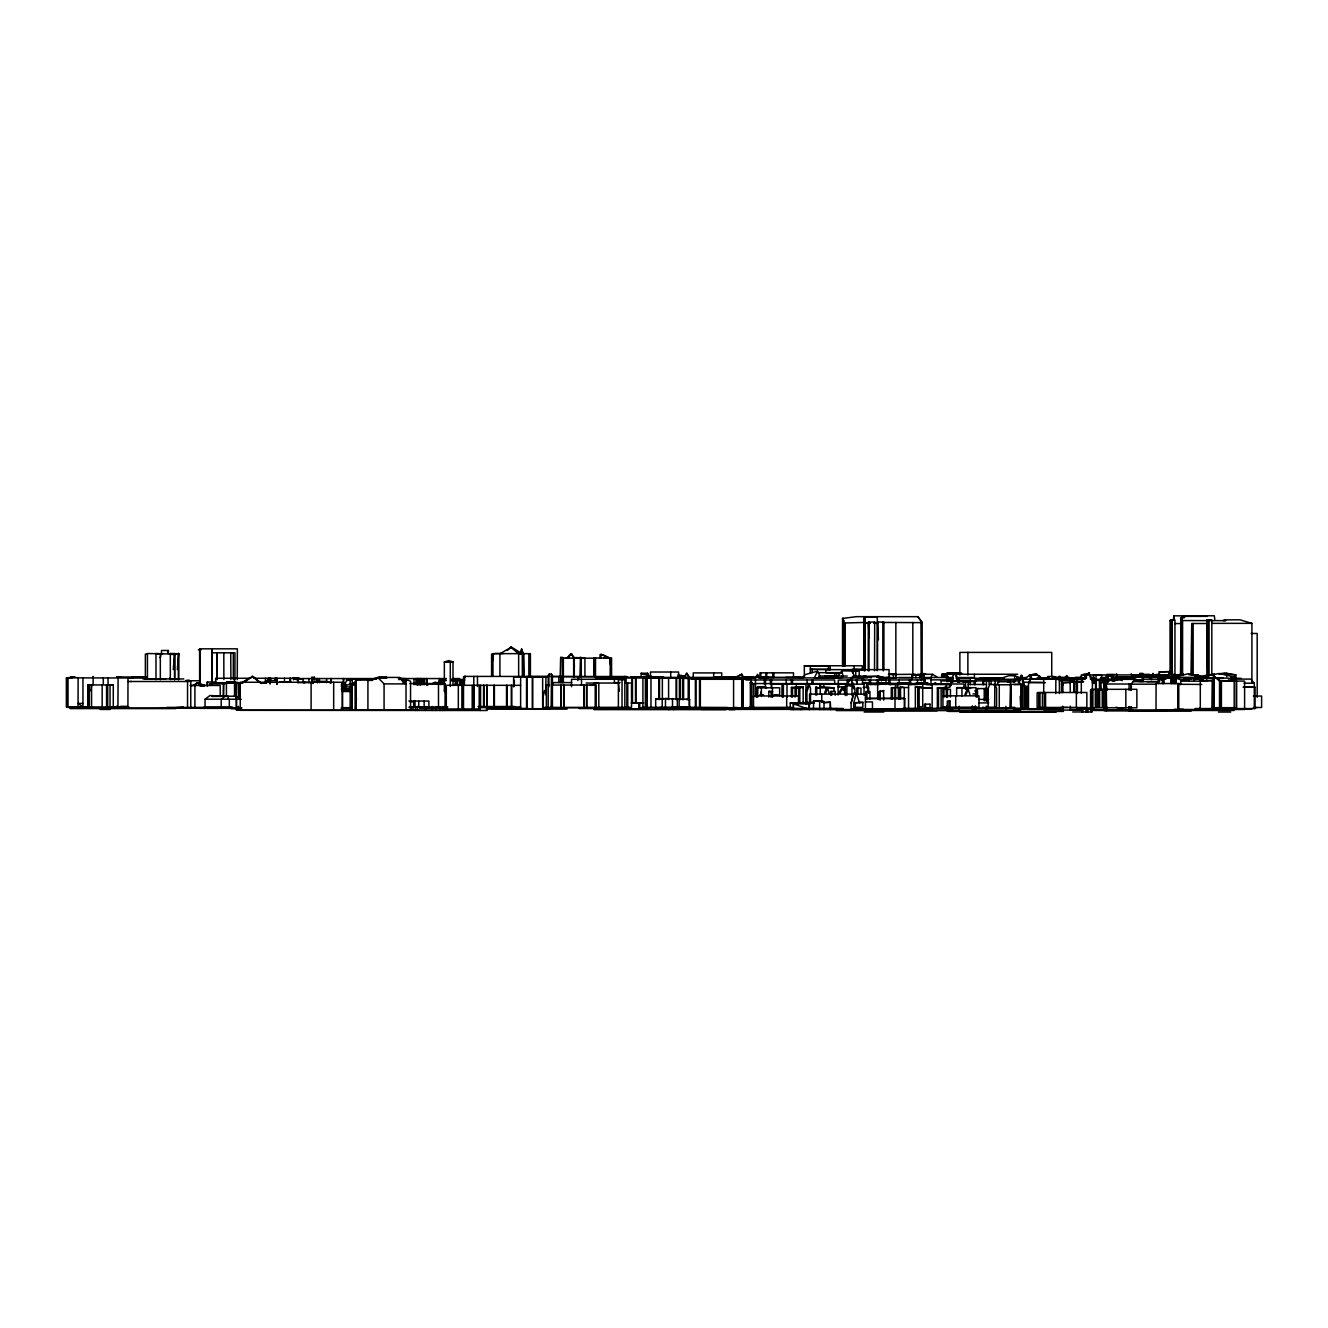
<?xml version="1.0" encoding="UTF-8"?>
<svg xmlns="http://www.w3.org/2000/svg" width="1328" height="1328" viewBox="0 0 1328 1328"><rect width="100%" height="100%" fill="white"/><g stroke="black" fill="none" stroke-linecap="round" stroke-linejoin="round"><path stroke-width="1.5" d="M843.695 666.175L843.695 623.015L864.511 622.434L864.511 670.026L864.511 617.022M1045.9 679.123L1047.925 676.483L1054.2 676.533L1054.2 679.123L1030.146 678.94L1030.146 682.658L1028.503 682.459L1045.402 682.658M147.441 678.807L147.441 653.509L178.699 654.14M1013.513 681.712L1014.609 681.862L998.108 681.712L999.187 681.862L999.187 679.089L1008.583 675.736L1014.625 675.736L1014.609 682.277M877.542 676.367L885.593 678.044M1115.985 707.177L1129.082 710.696L1129.082 706.679M989.675 684.634L988.181 688.286L988.181 707.243L996.581 707.243L996.581 688.286L994.821 684.468L994.639 707.243M610.116 664.066L610.199 658.007L610.199 676.201M874.521 670.74L874.687 621.919L868.329 622.185L869.226 637.739M1045.9 679.372L1046.364 679.372M1106.49 706.679L1106.207 710.696L1106.224 706.579M173.271 669.627L174.516 653.542L170.316 653.525L170.283 654.422L174.499 654.422L174.516 653.542L174.516 679.67M356.435 698.213L355.522 709.965L355.522 684.601L351.737 684.783L351.737 709.965M160.007 657.692C164.838 649.973 146.263 655.75 162.713 653.675M177.321 669.611L178.666 653.509L174.151 654.14M646.653 683.953L647.151 678.11L647.151 707.309L647.068 678.11M82.95 703.425L78.053 703.425L82.95 706.961L82.95 677.894L127.986 677.977L127.92 708.023L241.928 707.907M91.018 691.041L91.566 684.982L91.566 707.193M643.748 702.877L638.834 702.91L638.834 709.052L638.785 702.894M386.166 677.961L386.564 677.064M379.078 677.961L379.493 677.064M93.06 684.219L93.209 676.55M93.06 677.944L93.209 676.583M68.01 706.961L68.027 677.662L82.95 677.927M986.687 700.885L987.351 694.843M127.986 677.977L143.059 678.027M874.521 623.28L874.687 621.919M883.701 623.23L883.253 622.218L883.253 669.163M117.926 677.977L118.109 676.616L117.926 706.977M1173.271 620.259L1173.869 615.843L1214.323 615.777L1214.805 619.313M883.253 622.218L877.559 621.936L878.422 639.747M766.571 687.854L765.393 686.709L757.856 686.709L757.657 697.25M843.695 623.015L844.11 620.724L842.55 618.45L842.5 665.992M856.178 680.069L856.942 683.571L856.942 680.069M1131.506 677.878L1128.783 677.629M1055.66 678.625L1055.959 677.214L1053.154 677.164M78.12 677.911L78.053 706.961M548.198 707.741L548.198 675.537L549.161 674.126L551.469 674.143L551.153 707.741M768.414 677.463L761.791 677.463M454.956 684.584L455.919 680.7L452.516 680.683M520.659 653.99C522.601 641.557 521.838 655.866 518.65 653.492L518.65 676.002M1207.152 616.375L1184.294 616.375L1183.995 617.553L1181.223 617.553L1180.459 675.354M944.158 677.413L945.021 674.109L946.034 677.413L946.034 674.109M851.115 709.534L851.115 703.06L853.738 693.349L856.311 693.349L859.697 703.076M853.672 703.11L856.311 693.349M949.039 673.23L947.412 673.362L953.786 673.445M103.302 677.994L103.318 684.152M943.561 674.143L942.565 677.413L942.565 674.109M851.115 703.06L853.738 693.349M108.049 677.994L108.066 684.169M1200.296 709.501L1200.296 680.849L1214.041 680.849L1212.248 680.268L1212.066 709.501M825.85 692.867L827.593 687.821L826.464 687.821L824.721 692.867M805.814 703.89L805.814 691.772L808.204 684.982L809.316 684.982L806.926 691.772L806.926 703.89M1019.871 680.55L1021.813 675.354L1018.31 682.476M354.626 683.007L355.29 681.314L355.987 683.04L353.862 682.99L351.737 684.783M562.923 676.516L562.873 657.41L560.698 657.41L560.366 676.649M852.012 684.484L852.012 680.467L850.617 680.052L848.542 680.052L848.376 684.484M1152.571 674.475L1153.036 673.379L1153.733 675.57M1212.73 680.467L1212.58 709.501M964.892 694.561L967.116 689.464L968.245 689.464L969.888 694.561M966.004 694.561L968.245 689.464M266.347 682.609L261.035 682.907L265.368 683.256L268.538 678.093L269.916 683.173L269.086 678.259M268.538 678.093L266.181 683.273L262.927 682.642M880.481 684.285L866.62 683.92L866.62 687.738M1112.25 680.982L1112.897 679.587L1113.545 680.982L1113.545 677.114L1202.902 677.346M814.313 678.027L817.533 671.155L819.957 676.118M853.207 673.479L851.995 671.005L841.869 670.889L837.055 677.114M930.895 677.562L932.522 674.309L936.987 676.931L935.526 676.931M437.775 683.372L439.9 679.172L445.66 679.172M313.142 679.687L314.371 677.247L311.599 677.247M1213.111 680.467L1212.912 709.501M952.624 682.476L952.624 676.583L954.799 672.831L955.878 672.831L958.052 682.111M950.4 681.579L952.359 678.193M842.317 687.29L838.649 693.266L839.744 693.266L843.429 687.29L842.317 687.29L843.429 690.411M850.401 685.729L853.107 683.256L854.917 688.817L854.917 694.793M852.078 684.883L853.107 683.256M755.582 677.413L757.624 674.325L759.433 677.994M1040.272 679.471L1041.268 678.077L1045.319 678.425M1131.323 690.195L1131.323 684.036L1134.643 679.338L1143.059 681.48L1143.059 679.189L1165.934 679.156M683.356 678.309L686.925 673.329L689.597 677.529M682.725 678.558L686.925 673.329M1129.049 690.228L1129.082 684.036L1131.323 684.036M580.104 676.633L580.602 657.509L573.663 658.19L574.426 666.39M802.461 678.027L805.2 674.591L817.533 671.155M849.19 680.882L852.476 676.882L860.378 676.882L865.209 680.766M1081.307 693.382L1081.307 681.231L1088.744 672.715L1093.21 681.945L1093.21 678.674M1081.307 681.231L1089.558 672.715M1113.03 680.567L1117.761 679.919L1109.478 680.301L1106.224 684.003L1106.34 690.195M399.014 679.77L400.226 678.392L402.782 679.836L402.782 681.314M1168.756 678.226L1169.636 677.247L1176.16 678.957L1176.16 683.538M1064.06 678.342L1067.015 675.769L1064.392 678.575M566.824 658.14L571.123 653.658L574.493 657.974M567.521 657.974L571.654 653.658M194.12 685.68L196.959 682.775L205.242 685.464M195.017 685.464L197.673 682.775M877.277 684.501L878.439 683.339L877.277 682.808L877.277 679.919M897.977 684.501L899.139 683.372L897.977 682.841L909.448 682.858L910.61 683.405L909.448 684.501L909.448 679.919M1129.514 677.712L1135.141 674.856M882.439 691.689L883.651 690.593L883.651 700.138M883.651 690.593L879.003 691.689L879.003 699.723M345.014 688.784L341.23 689.049L349.231 689.149L345.014 689.149M1231.239 678.21L1232.932 676.732L1229.861 678.21M507.362 650.421L511.413 647.085L520.742 652.812M949.786 674.109L950.964 673.18L952.259 674.109M1217.477 678.508L1219.536 680.467L1235.455 681.198L1232.666 678.359L1231.554 679.255L1231.554 676.732M756.412 697.25L756.412 687.854L757.856 686.709M1236.617 681.048L1236.617 707.691L1213.145 707.691L1213.145 681.828L1214.24 680.965M244.817 681.978L249.564 678.259L241.646 683.123L232.948 682.111L242.808 683.04L238.243 682.841L238.642 698.279M1074.95 681.447L1073.788 682.36L1073.788 681.447L1075.813 682.36L1075.813 681.447M785.811 677.413L803.457 677.463M444.349 690.56L444.349 661.925L448.798 660.564L452.997 661.859L452.997 685.563M205.06 708.355L205.06 699.192L209.957 695.54L228.2 696.47L228.2 699.258M818.231 677.761L831.726 677.496M834.1 676.035L827.593 675.852L824.937 677.828L824.887 676.052M877.31 623.712L878.157 623.131L873.641 623.131M951.197 680.882L946.914 681.679L948.092 678.774L953.487 678.774M441.444 683.107L434.804 682.409L432.281 684.053L436.049 683.322L441.029 684.634M642.852 706.861L639.399 709.052L639.399 702.91M1024.585 678.392L1030.379 675.056L1032.022 678.791M1029.383 675.703L1030.379 675.056M499.909 653.774L511.413 647.085M1171.661 679.438L1174.301 677.795L1183.431 677.795L1189.705 679.637M240.966 683.123L252.785 676.284L261.384 683.223M452.151 680.899L455.919 680.7L455.919 684.584M851.779 671.453L859.216 671.121L853.207 670.59M1170.051 620.525L1173.57 620.093L1170.051 620.525L1170.051 673.329M1134.012 675.935L1165.984 675.952L1169.072 676.384L1169.072 678.392M1112.515 677.612L1113.644 677.629M735.164 677.695L741.721 674.259L743.946 678.093M735.247 677.579L741.721 674.259M1062.666 692.486L1062.666 682.708L1071.032 682.36L1071.032 680.484L1072.642 680.052M1071.032 682.36L1062.666 682.708M403.297 681.098L408.078 680.135L410.551 681.297L410.551 709.965L350.16 709.965L350.16 678.691L357.929 679.471M1200.296 680.849L1212.248 680.268M366.428 679.372L375.89 678.923M1078.734 677.911L1083.814 678.143M673.445 709.633L677.147 708.139M372.637 680.085L355.522 680.069L358.51 678.84L360.32 679.604M668.698 709.633L672.383 708.173M876.414 680.285L881.56 678.309L881.56 680.949M348.434 690.842L351.903 690.842M1046.232 678.027L1036.753 678.326L1040.305 678.342L1040.305 676.732L1036.753 674.956A3.337 1.577 4.3 0 1 1034.96 675.155L1029.383 675.205L1030.196 675.006L1030.196 678.542M1007.222 681.712L1008.749 681.712M1042.43 707.376L1042.43 693.116L1043.659 692.685L1045.568 692.685L1045.568 707.376M1196.179 709.501L1199.997 708.156M1042.43 693.116L1045.568 692.685M750.137 682.974L751.897 682.376L751.897 706.944L750.137 706.944M1044.306 679.372L1045.916 678.824M350.957 686.941L341.744 686.891L351.986 683.472M1070.302 692.486L1070.119 681.646L1074.717 681.198M847.164 684.484L847.164 680.467L848.542 680.052M930.181 684.667L935.261 683.107L935.974 684.518M931.393 684.518L935.974 683.107M974.852 681.546L975.682 681.314L969.872 681.231M1096.862 707.309L1096.862 690.062L1099.684 689.68L1095.318 689.365L1095.318 707.309L1098.156 707.309M1139.109 680.368L1143.059 679.189M367.922 709.965L367.922 680.384L377.766 677.429L399.728 677.429L406.019 683.92L384.074 683.887L377.766 677.429M196.395 683.87L191.033 686.178M371.591 679.372L376.173 678.957M1040.305 676.732L1036.969 675.022A3.469 1.278 5.2 0 1 1034.761 675.139L1029.1 675.271L1030.196 675.006M963.995 687.555L970.668 687.688M1219.204 674.392L1224.599 672.898L1235.87 674.923L1235.87 678.874M1065.521 679.023L1059.312 680.683L1071.032 680.484M958.999 681.314L958.052 681.546L976.362 681.43M1162.349 683.538L1162.349 679.023L1169.586 677.313M1173.919 677.761C1190.22 675.188 1155.078 678.21 1158.414 679.986L1158.414 683.538M1167.262 677.546L1183.049 673.678M1173.222 677.413L1188.494 673.678L1201.11 676.566M1188.875 681.148L1188.875 678.326L1190.071 678.027L1196.047 679.471M577.298 658.207L581.282 657.443L581.282 676.649M1032.288 674.491L1035.79 673.645L1037.583 674.84M1188.875 678.326L1195.632 678.027L1202.969 679.787M1081.158 678.757L1084.71 678.01M796.352 688.369L803.158 686.842L803.158 703.525M853.672 709.534L853.672 702.877L859.017 702.396M381.103 677.662L385.601 677.861M380.621 677.961L386.946 677.944M833.337 709.351L837.238 708.521M600.206 658.057C598.297 649.973 607.693 658.124 610.764 658.24M600.206 654.604L601.451 654.472M843.695 618.45L842.5 618.499M967.68 687.688L956.641 687.688L956.641 695.955M677.761 676.4L681.463 675.487L685.663 676.301M800.17 709.534L806.196 708.388M641.158 677.297L641.158 673.246L647.599 673.246L647.599 676.898L651.633 676.151M235.189 682.741L215.634 682.741L209.492 683.837L223.32 683.804L235.189 682.16L226.424 682.111L226.424 696.005M89.076 706.778L66.4 706.961L66.4 677.977L68.126 677.662M66.4 677.977L72.276 677.961M426.753 684.684L434.571 683.322L437.941 684.368M1220.565 673.445L1235.853 674.923M303.398 682.575L305.473 682.393M917.499 683.405L910.61 684.501L910.61 679.919M884.929 683.389L888.747 682.824L889.909 683.356L888.747 684.501L899.139 684.501L899.139 679.919M1149.334 677.994L1155.46 676.35L1135.025 677.114M185.638 680.534L188.941 680.102L190.767 681.496L190.767 708.023M842.55 618.45L856.328 616.673L917.847 616.673L922.163 622.633L922.163 676.317M976.761 696.851L976.761 688.701L978.454 688.502M985.924 700.869L985.924 688.502L984.214 688.717L984.214 700.935M830.315 709.534L830.315 702.23L824.024 702.944M865.524 698.827L903.77 698.279L904.783 698.677L904.783 709.534L790.276 709.534L790.276 702.96L814.247 702.23M147.557 653.924L145.366 654.14L145.366 678.923M931.011 684.335L931.011 678.359L922.844 678.691M199.98 685.879L203.964 685.464M464.734 676.633L465.846 676.516L463.555 676.633L463.555 684.601M880.746 677.944L888.764 677.595L885.494 677.878M1173.703 677.496L1169.287 677.861M596.189 685.215L590.263 685.298L596.189 685.215L596.189 707.741L546.356 707.741L546.356 685.049L549.477 685.049M937.369 708.139L937.369 687.921L941.137 687.705L941.137 708.139M1159.195 675.819L1159.195 671.852L1172.408 671.553L1172.408 675.57M915.855 677.778L915.855 674.973L924.056 674.79L924.056 682.642M915.855 674.973L922.96 674.74M1159.195 671.852L1172.408 671.553M175.196 707.724L183.347 707.094M203.831 685.729L196.959 682.775M1083.432 677.811L1086.52 677.878L1053.087 677.828M1088.678 674.126L1087.151 674.275M1088.495 674.126L1082.818 674.558M962.916 681.928L970.287 681.546M1014.028 684.601L1022.228 684.418L1022.228 708.239L903.073 708.372M1231.737 677.297L1235.438 677.147L1218.805 673.512L1202.222 677.048L1194.652 677.263L1214.29 673.96M401.438 680.534L406.451 680.401L406.119 678.691L398.715 678.243L399.695 678.691M932.688 684.501L925.965 684.451L949.703 684.518L946.25 684.584M444.349 661.925L452.997 661.859L447.071 661.925M813.45 709.534L813.616 700.935L824.024 701.549L824.024 709.534M946.499 673.23L960.825 673.08M694.179 679.023L699.707 678.94M707.26 678.84L689.166 678.874M691.871 679.255L721.403 678.84M975.001 679.272L1038.994 679.255L1037.749 679.156M889.196 674.524L915.473 674.259M1134.643 680.451L1142.943 680.384M604.223 658.024L609.369 657.991M888.432 674.342L895.62 674.292L895.62 678.425M341.113 686.161L345.197 686.144M795.074 697.134L795.074 687.589L791.388 687.472L791.388 697.067M593.732 676.068L593.732 657.792L595.525 658.107L581.581 658.306M145.001 679.006L172.723 678.874M552.398 683.007L553.56 683.007M947.578 673.213L946.997 676.815M535.134 676.981L538.404 676.981M1055.577 677.33L1069.007 677.28M1109.478 680.301L1104.166 679.372L1104.166 689.166M1070.119 681.646L1074.402 681.496L1074.402 692.004M87.781 707.193L87.781 684.933L113.278 684.966L113.278 707.193M1224.233 619.844L1240.02 619.827L1251.906 623.347L1251.906 682.509M146.213 677.297L131.356 677.313L145.964 677.114M176.541 678.907L171.876 678.907M885.975 677.529L895.686 678.044L885.975 677.529L885.975 681.596M1067.629 679.372L1056.175 679.372M1077.058 693.415L1076.377 681.397L1083.665 681.762L1076.377 681.447L1076.361 707.475M1146.927 681.646L1158.863 681.629M113.278 684.966L106.589 684.982L106.589 707.193M88.926 684.982L92.678 684.982M200.345 685.696L204.462 685.68L198.486 683.87M833.967 691.755L833.967 687.871L819.774 687.887L819.758 684.053L817.367 683.82L820.804 684.202M342.558 691.506L350.808 691.506M904.783 698.677L865.424 698.03M1181.82 675.354L1181.82 617.537L1184.593 617.537L1184.294 616.375M1206.953 675.869L1206.953 619.91L1207.7 675.869M1209.725 620.425L1206.953 619.91M1222.789 620.525L1225.727 620.624L1182.584 620.558L1181.82 617.537M882.008 622.434L922.163 622.633M869.973 623.131L864.478 623.131L869.973 623.38M1211.783 623.347L1251.906 623.347M1174.948 623.562L1180.974 623.562M1207.401 623.513L1192.328 623.513L1192.328 674.823M1251.125 633.473L1257.184 633.473L1257.184 697.266M198.337 649.807L201.109 649.807M212.231 652.812L234.94 652.812L234.94 679.554M495.012 653.525L503.312 653.525M524.045 675.935L523.531 653.459L522.269 653.459L522.369 675.836M522.302 653.658L530.403 653.658L530.403 675.935M493.95 654.09L491.592 654.09L491.592 676.184M519.945 653.94L523.68 653.94L522.817 653.642M599.459 658.057L600.92 657.31M569.081 657.526L565.529 658.157M584.918 658.306L575.738 657.559L576.717 657.974M562.026 657.974L579.921 658.306M595.01 658.057L611.577 658.007L611.577 676.201M804.336 675.637L804.336 665.726L828.406 666.075L828.406 669.262L830.216 669.644L830.216 665.959M804.336 665.726L828.406 666.075M812.122 669.445L830.216 669.461L810.329 669.262L812.122 669.445L812.122 672.665M817.998 672.665L841.753 672.665M949.553 673.23L961.771 673.23M1139.64 673.396L1142.91 673.396M921.748 673.578L925.599 673.744M889.561 674.01L895.62 674.292M917.299 674.309L932.522 674.309M953.487 674.242L941.635 674.109L941.635 677.33M955.264 674.242L1017.696 674.242M1083.764 674.358L1088.545 674.358M1106.871 674.425L1114.507 674.425M1142.528 674.342L1149.5 674.342M1156.489 674.408L1160.074 674.408M1171.811 674.342L1178.484 674.84M1134.477 674.757L1183.115 674.757M1188.875 674.757L1198.52 674.757M911.904 674.906L918.229 675.205L911.904 674.906L911.904 678.824M1160.539 674.939L1081.258 674.939L1081.158 679.255M1171.96 674.939L1178.534 674.939M647.599 676.898L648.562 675.437L642.105 674.159M1093.542 678.674L1093.542 675.072L1101.609 675.338L1101.609 678.674L1104.381 678.674M1213.427 707.691L1213.427 675.686L1220.349 681.015L1220.349 707.691L1220.1 699.491M830.249 676.052L818.778 676.052L818.778 677.761M847.231 676.035L831.726 676.035L831.726 677.828L841.72 677.745L841.72 676.035M866.155 676.118L852.974 676.118L852.974 677.745M464.402 684.534L464.402 676.4L547.817 676.467M550.871 676.467L626.052 676.516M879.202 676.367L863.499 676.583L879.202 676.367L887.32 678.01M1059.08 676.317L1060.109 676.317M525.871 676.566L548.945 676.566M551.186 676.566L594.579 676.815M627.746 676.782L624.21 676.516M800.103 676.799L795.372 677.38M942.199 676.815L948.059 676.815M1126.476 676.815L1120.334 677.114M74.434 677.064L70.035 677.313L75.895 677.313M116.748 676.965L146.13 676.998M630.717 676.832L663.502 676.915M714.281 676.848L738.252 676.848M742.203 676.848L753.009 676.848M1115.653 677.081L1129.896 677.081M1164.789 677.031L1142.395 677.097L1142.395 681.098M1174.931 677.446L1168.972 676.699L1174.931 677.164M116.648 677.114L120.798 677.114M379.161 677.147L386.249 677.147M719.627 677.297L738.235 677.297M742.252 677.297L804.834 677.297M1075.514 677.297L1082.104 677.297M1090.52 677.496L1094.355 677.496M624.26 677.396L746.253 677.413M749.507 677.413L773.759 677.413L773.759 672.848M898.973 677.529L913.083 677.529M922.744 677.529L953.371 677.529M957.372 677.529L972.826 677.529M1107.486 677.612L1100.846 677.629L1107.668 677.645M1111.785 677.645L1133.365 677.579M1212.846 677.595L1215.386 677.595M595.276 677.911L690.344 677.795M758.803 677.878L867.616 677.944M883.319 677.695L920.072 677.778L920.072 674.973M981.06 677.878L1001.445 678.276M1016.617 677.894L1026.66 677.894M1039.11 677.828L1049.452 677.695M1090.321 677.811L1094.322 677.894M1101.028 677.894L1107.668 677.894M1111.254 677.828L1132.568 677.878M1222.939 677.878L1191.78 677.878L1191.78 678.923L1187.415 678.923L1191.365 679.189M127.92 677.977L133.132 678.01M299.165 677.977L293.637 677.977L293.637 679.82M725.171 678.01L642.901 678.044L642.901 707.309L728.093 707.475M731.877 678.077L755.914 678.077M979.699 678.176L1002.441 677.961M1162.863 683.538L1162.863 678.774L1167.594 677.313L1171.528 678.176L1171.528 683.538M1183.63 677.977L1200.379 677.977M1214.805 678.143L1201.823 678.143L1201.674 680.235M1215.884 678.11L1228.367 678.11M250.942 678.259L215.634 678.259L215.634 682.741M253.914 678.259L297.721 678.259L297.721 682.592L313.524 682.592M679.421 678.21L689.215 678.392L679.421 678.21L679.421 699.69M696.42 678.276L741.356 678.276M931.011 678.359L924.952 678.359L924.952 682.343M965.589 678.226L982.073 678.276M993.012 678.276L1004.051 678.342M1174.666 683.538C1176.741 677.18 1170.333 676.782 1172.574 683.538M1233.878 678.293L1241.066 678.293M297.738 678.558L377.135 678.558M398.417 678.558L446.374 678.558M452.715 678.558L459.554 678.558M985.492 678.724L1004.234 678.724M1084.362 678.674L1072.642 678.525L1072.642 682.36L1071.563 681.198M1091.915 678.674L1096.015 678.674L1096.015 675.338M142.909 678.923L165.751 678.923M183.828 678.923L174.4 679.089M293.156 678.907L303.083 678.907L303.083 682.592M956.392 678.774L970.287 678.774L970.287 684.75M993.892 678.691L1002.939 678.691M1162.349 679.023L1163.378 678.774M358.377 679.322L352.269 679.322L352.269 709.965M451.42 679.172L459.09 679.172L462.542 680.484M1038.347 679.073L1084.993 679.255M1090.354 679.255L1093.558 679.255M1107.452 679.056L1103.867 679.056L1103.053 677.861L1106.124 678.01M1196.976 679.073L1203.716 679.073M1228.383 679.089L1250.777 679.089L1254.296 683.206L1254.296 708.554M458.791 679.438L464.402 679.438M1095.55 690.311L1095.55 679.355L1102.057 679.488L1102.057 682.592M1104.166 679.372L1134.643 679.338M881.56 679.87L884 679.87M930.662 679.87L949.786 679.87M1112.25 679.72L1119.189 679.72M1134.61 679.787L1143.757 679.637M1158.414 679.986L1163.245 679.986M1199.317 679.637L1202.703 679.637M346.293 679.886L351.14 679.886M458.226 680.119L463.339 680.119M745.938 679.969L834.648 679.969L834.648 684.069M445.959 680.235L441.344 680.235L441.344 683.439L432.696 683.439M451.437 680.235L463.854 680.235M1115.786 680.417L1093.907 680.401L1093.907 683.588M1138.378 680.384L1140.221 680.733M269.866 680.55L275.427 680.55L275.427 678.259M446.274 680.6L442.905 680.6L442.905 684.501M451.503 680.6L464.103 680.6M847.164 680.467L852.012 680.467M189.29 680.749L199.15 680.749M951.977 681.148L962.003 681.164M1007.603 681.247L1008.55 681.247M1180.758 681.148L1201.923 681.148M127.92 681.496L190.767 681.496M975.682 681.314L950.732 681.463L950.931 685.58M1073.788 681.447L1079.398 681.779M1139.109 681.48L1143.059 681.48M1133.332 681.646L1159.643 681.646M216.066 682.011L207.135 682.011L207.135 685.995M279.992 681.862L290.566 681.862L290.566 678.259M1023.656 682.277L1029.582 682.277L1029.582 679.255M1074.402 682.36L1073.937 681.447L1073.954 692.004L1073.954 682.36M551.767 682.592L571.704 682.592M751.897 682.376L750.353 682.376L750.353 706.944M1031.043 682.459L1043.708 682.459M1095.55 682.476L1092.396 682.476L1093.21 683.09M1104.166 682.592L1100.563 682.592L1100.995 690.394M614.383 679.255L614.383 682.642L620.143 682.642M586.096 683.04L618.964 683.04L614.383 682.642M624.741 683.04L631.53 683.04L631.53 707.293L542.82 707.426L542.82 698.246L544.546 690.394L546.323 695.208M1244.037 683.206L1254.296 683.206M409.987 683.538L445.079 683.538L445.079 707.16M751.548 683.571L848.061 683.638M914.345 683.737L917.831 683.737M1180.758 683.538L1156.074 683.538L1156.024 710.978M751.548 683.754L753.673 683.754L753.673 697.1M801.116 684.003L807.988 684.003M812.57 683.804L817.616 683.804M866.62 683.92L895.603 683.903L895.603 699.175M921.184 684.003L963.995 683.986L963.995 688.402L970.668 688.402M341.263 684.269L346.176 684.269M867.931 684.103L885.892 683.903M1130.925 690.361L1130.925 684.169L1156.074 684.186M909.448 684.501L917.499 684.501L917.499 679.919M968.245 684.468L986.455 684.468M1010.342 684.368L1020.784 684.368M1213.427 675.686L1219.536 681.015L1244.602 681.098L1244.602 709.501L1178.467 709.501L1178.467 684.269L1201.823 684.451M993.178 684.75L1010.89 684.75L1010.342 708.239L1010.342 680.882M1061.52 684.767L1063.346 684.767M551.568 685.049L595.21 685.049L595.21 707.741M520.626 685.331L446.308 685.298L446.308 708.969L479.209 708.969L479.209 685.248M189.987 685.464L220.199 685.464L220.199 695.723M341.761 686.244L345.164 686.244M341.744 686.891L346.176 686.676M795.273 686.842L803.158 686.842M838.101 686.925L844.525 686.925L844.525 693.033M1244.037 686.974L1255.043 687.257L1255.043 708.554L1195.051 708.554M815.641 695.042L815.641 687.24L820.256 688.269L820.256 694.411M900.699 687.107L903.007 687.107M915.357 708.372L915.357 687.091L932.173 688.087L923.01 688.087M944.391 687.257L949.902 687.257L949.902 683.986M1243.124 687.24L1255.043 687.257M791.388 687.472L795.074 687.589M803.075 687.572L798.692 687.572L798.692 703.375M863.15 687.423L868.661 687.423L868.661 693.382M893.96 687.522L908.568 687.522M922.728 687.506L918.013 687.506L918.013 706.695L922.728 706.695L922.694 684.069L897.579 684.069L897.579 687.522M756.412 687.854L779.636 687.788L779.636 695.59M940.025 687.705L941.137 687.705M942.98 695.839L978.985 695.839L978.985 707.177L942.98 707.177L942.847 687.688L943.959 687.688L943.959 697.233M956.641 687.688L975.964 687.688L975.964 695.955M833.951 687.854L819.725 686.559M937.369 687.921L938.498 687.921L938.498 708.139M947.478 697.416L947.478 688.053L945.503 687.954M820.256 688.269L815.641 687.24M976.761 688.701L985.924 688.502M945.353 689.365L950.45 689.365L950.45 697.067M1091.234 689.315L1136.868 689.315L1136.868 707.791L1091.234 707.791M341.894 689.796L352.136 689.796M1106.606 707.243L1102.24 707.243L1102.24 689.564L1106.606 690.394L1103.767 689.564M341.877 690.842L352.136 690.842M974.735 690.909L977.524 690.909L977.524 696.968M341.877 691.058L352.136 691.058M768.812 691.39L772.547 691.656L768.812 691.39L768.812 697.117M1037.865 692.486L1086.852 692.486L1086.852 707.475L1037.118 707.442L1037.118 692.934L1039.99 692.934L1039.99 707.442M972.992 693.913L976.063 693.913M853.987 694.112L809.582 694.112L809.582 703.79M855.581 694.112L865.441 694.112L865.441 709.534M236.417 696.171L212.065 696.47M1253.35 696.055L1261.6 696.055L1261.6 707.492L1253.35 707.492M205.06 699.192L236.417 699.258M241.298 699.192L236.45 699.192L236.45 708.355M978.487 699.424L988.63 699.424M408.908 701.051L428.894 701.051L428.894 707.276L408.908 707.276M824.024 701.549L813.45 700.952M409.954 701.748L414.104 701.748M865.408 701.914L872.463 701.914L872.463 709.534M822.281 702.23L830.315 702.23M631.381 702.894L643.399 703.06M790.276 702.96L814.446 702.944M853.672 702.877L862.835 702.512L862.835 707.343L853.672 707.343M978.769 702.91L988.729 702.91M809.399 703.807L793.264 703.807L793.264 709.534M830.315 703.79L830.714 709.534M120.433 706.363L127.173 706.363M478.263 706.513L514.965 706.513M749.424 706.645L753.673 706.645M111.253 706.778L128.899 706.795M443.917 706.928L447.818 706.928L409.954 707.094M478.379 706.795L520.626 706.944M942.847 706.778L943.959 706.778M82.552 707.027L128.285 707.027M203.748 707.21L232.632 707.226M479.093 706.994L500.158 706.994M671.752 707.26L690.344 707.26M1096.862 707.16L1099.684 707.16L1099.567 679.322L1099.567 689.514M67.512 707.376L84.129 707.276M166.93 707.409L232.002 707.409M733.255 707.492L736.891 707.492M791.222 707.309L753.507 707.442L753.507 695.972L798.543 695.972L798.543 703.624M1010.16 707.376L1014.741 707.376M70.002 707.675L120.798 707.675M160.439 707.724L231.952 707.724M341.495 707.675L352.235 707.675M478.661 707.625L497.054 707.625M659.352 707.558L750.951 707.807L750.951 679.289L700.337 679.289L700.337 707.807M1255.093 707.558L1257.184 707.558M442.905 707.94L447.37 707.94M995.22 707.94L999.32 707.94M1001.561 708.007L1005.678 708.007M1008.384 707.907L1014.21 707.907M1061.52 708.09L1063.346 708.09M199.615 708.355L241.298 708.355M341.13 708.173L352.136 708.173M419.449 708.239L446.175 708.239M491.592 708.339L503.661 708.339M554.506 708.139L555.801 708.139M586.627 708.09L594.927 708.09M720.506 708.222L726.565 708.222M731.911 708.272L735.065 708.272M1076.892 708.156L1080.361 708.156M1081.307 708.123L1093.907 708.123M70.019 708.588L175.91 708.588M503.91 708.488L528.146 708.488M579.191 708.554L611.577 708.554M686.227 708.505L843.214 708.488M975.001 708.422L1008.616 708.422M1020.302 708.604L1025.233 708.604M231.221 708.687L237.961 708.687M410.252 708.886L413.722 708.886M513.621 708.704L550.107 708.704M599.21 708.754L649.243 708.754M725.569 708.637L836.706 708.637M852.626 708.787L932.688 708.787M948.076 708.671L953.139 708.671M1033.433 708.77L1061.255 708.77M1085.291 708.803L1093.293 708.704M486.28 709.119L567.089 709.119M611.229 709.052L673.578 709.052M753.109 709.036L800.103 709.169M1013.53 709.036L1061.172 709.102M1232.45 709.019L1251.906 709.019M100.164 709.451L110.29 709.451M701.267 709.434L803.39 709.351M819.16 709.351L838.184 709.351M1027.606 709.351L1060.79 709.351M1070.119 709.368L1094.355 709.418M1174.267 709.252L1183.298 709.252M593.832 709.633L725.868 709.633M729.138 709.65L734.915 709.65M1043.708 709.75L1059.545 709.75M1090.354 709.75L1094.355 709.75M1092.396 709.882L1133.315 709.882M1156.074 709.816L1218.573 709.816M448.764 710.231L236.401 710.231L236.417 682.841L226.424 682.111M883.319 710.131L1020.684 710.165M1059.312 710.098L1081.224 710.098M1094.704 710.281L1170.532 710.281M836.341 710.58L948.043 710.58M1090.753 710.43L1234.044 710.48M881.742 710.779L936.987 710.779M946.432 710.663L949.122 710.663M1165.934 710.696L1104.166 710.696L1104.166 706.778M1191.233 710.978L1130.925 710.978L1130.925 706.861M948.458 711.426L1063.496 711.426M1072.659 711.957L1092.214 711.957L1092.214 708.056M864.163 712.024L883.834 712.024M959.878 712.223L1056.059 712.223M1218.423 712.057L1230.757 712.057M518.65 653.492L524.045 653.658M852.327 669.179L863.93 669.578L854.136 669.578L854.136 665.959M924.056 674.79L919.673 674.79L919.673 677.778M1164.258 676.533L1176.575 676.55M1195.051 676.566L1201.209 676.566M1071.314 677.745L1075.995 677.878M1113.013 677.778L1116.649 677.629M1106.606 706.679L1106.606 710.696L1106.207 680.301L1107.917 680.417L1107.917 676.284M351.87 680.351L347.056 680.334L345.031 683.156L345.031 687.14M962.817 680.965L965.589 680.965M130.509 681.496L131.472 681.496M878.439 679.919L878.439 684.501L869.325 684.501L870.487 683.322L869.325 682.791L862.171 682.775L878.439 683.339L870.487 684.501L870.487 679.919M877.277 682.808L888.747 682.824L888.747 679.919M916.32 682.874L924.587 682.891L924.587 679.919L838.3 680.069L838.3 683.638M878.738 684.501L878.738 683.522L899.139 683.372L889.909 684.501L889.909 679.919M899.521 684.501L899.521 683.555L928.106 683.605L928.106 684.501M1129.082 684.036L1106.207 684.003L1106.224 680.301M778.988 683.787L777.942 683.787L781.545 684.169M875.534 684.501L875.534 683.522L879.8 684.501M900.583 684.501L890.341 683.538L890.341 684.501M910.991 684.501L910.991 683.571L915.407 684.501M662.207 698.611L689.614 699.408L689.614 707.973L655.683 707.973L655.683 698.694L663.718 698.711L662.207 698.611L662.207 707.973M1122.16 677.629L1129.265 677.645M686.045 699.408L689.614 699.408M1100.663 680.401L1095.55 679.355M367.922 680.384L372.637 680.401M580.104 658.173L581.282 658.19M1167.86 677.346L1158.896 677.197M1025.963 677.629L1021.913 677.595L1023.639 677.927M984.895 677.861L982.62 677.894M1174.301 677.795L1180.758 679.704L1188.328 679.77M1080.926 677.811L1086.503 677.878M631.381 702.96L638.785 703.06M236.417 682.841L238.642 682.874M886.988 677.695L891.005 677.512M293.123 677.844L296.028 677.927M841.753 673.213L825.817 672.665L825.817 669.644L889.096 669.644L889.096 678.226M814.429 677.778L819.26 677.961M1213.145 681.828L1214.041 681.862M639.399 703.06L642.852 703.259M852.476 676.882L859.847 677.745L859.88 676.118M1135.125 680.384L1138.727 680.617M668.565 698.628L665.477 698.428L665.477 707.973M655.683 698.694L661.792 699.076M1136.436 679.637L1138.229 679.77M915.357 687.091L922.694 687.605M1070.766 677.745L1072.343 677.878M1102.057 679.488L1100.563 679.355L1100.563 690.394M793.497 676.898L800.834 677.413M793.862 677.048L799.622 677.346M942.847 687.688L947.478 688.053M1099.152 675.072L1101.609 675.338M1164.922 677.197L1167.86 677.562M1022.228 684.418L1020.784 684.219L1020.784 708.239L1020.186 696.304M924.919 682.924L932.688 684.269M677.977 674.989L683.688 676.018M865.989 676.832L871.417 677.861M434.804 682.409L440.73 683.538M1176.16 679.787L1172.292 679.023L1176.16 678.957L1173.504 678.293M876.812 677.313L881.56 678.309M1084.81 678.741L1081.822 678.01L1078.851 679.255M578.709 679.156L579.888 679.455M750.586 708.471L754.321 709.434M236.849 707.376L240.584 708.355M820.007 686.045L823.825 687.091L823.825 684.036M982.82 707.177L986.455 708.239M885.892 684.285L884.564 684.285M238.077 683.356L234.508 682.243L234.508 678.259M1014.625 675.736L1020.236 677.745M793.53 703.807L809.399 709.534L809.416 702.944M423.981 683.488L427.732 684.866M1113.262 677.612L1114.458 678.06M1101.692 677.612L1102.871 678.06M116.698 706.197L120.516 707.675M600.82 654.472L610.116 658.223M1138.976 680.633L1134.56 678.84L1117.761 678.857L1122.177 680.633M1112.98 679.372L1114.972 680.749L1109.478 679.338L1106.224 684.003L1106.971 690.162M1064.375 677.662L1067.629 679.023M1103.535 689.564L1105.079 690.211M1102.24 689.564L1103.767 690.211M228.2 696.47L226.092 695.54L221.195 699.192L221.195 708.355M402.865 682.509L406.019 683.92M1096.613 689.365L1098.156 690.062M925.201 682.26L928.106 683.605M899.521 683.555L900.583 684.053M915.407 684.069L914.345 683.588L914.345 684.501M878.738 683.522L879.8 684.003M330.606 683.024L327.252 681.38L313.01 681.38L313.01 683.522M1082.851 677.496L1084.03 678.077M642.254 674.242L641.158 673.246M593.732 657.792L594.214 676.267M444.199 691.191L445.079 691.755M1035.79 673.645L1037.351 674.74M827.593 675.852L824.937 677.761M240.401 699.192L236.45 696.187M252.121 676.284L261.118 683.538M510.666 647.101L518.65 653.774M304.527 682.658L303.315 681.53M1054.2 676.533L1056.175 679.123M917.847 616.673L922.097 622.384M951.13 673.23L952.06 674.541M551.469 674.143L552.431 675.537L552.431 707.741L551.933 703.956M571.123 653.658L574.045 658.09M169.735 678.044L170.349 678.625A24.419 3.303 -15.5 0 0 171.959 678.874M686.476 673.329L689.83 678.558M1218.506 679.405L1219.536 681.048L1219.536 707.691M1066.45 675.769L1068.011 678.243M741.555 674.259L744.029 678.542M854.9 676.948L851.995 671.005M862.038 679.87L863.715 684.501M1029.847 675.056L1031.292 678.359M647.599 673.246L648.562 675.437M1088.744 672.715L1092.396 681.945L1092.396 690.311M1131.174 673.744L1131.506 674.591M827.593 687.821L828.971 692.867M1117.213 675.852L1116.466 673.744M809.316 684.982L810.512 688.352L810.512 703.89M843.429 687.29L845.637 693.515M521.838 649.392L523.448 653.99M851.962 683.256L853.771 688.817M954.799 672.831L957.571 681.712M1021.813 675.354L1024.884 686.958L1024.884 709.036M1020.966 675.354L1024.071 686.974L1024.071 709.036M521.555 649.392L522.734 653.99M1042.779 678.143L1043.111 679.471M549.161 674.126L549.477 675.537M841.869 670.889L843.131 676.732M772.531 672.947L773.394 677.413L773.394 672.947M314.371 677.247L314.836 679.82M1173.869 615.843L1174.467 620.126M864.511 622.434L865.308 628.493M618.383 683.04L619.313 691.124M106.589 684.982L107.004 689.033M464.402 676.55L464.601 680.55M492.97 654.09L493.07 660.116M1236.285 681.048L1236.285 707.691M1234.193 681.048L1234.193 707.691M1226.723 673.213L1226.723 676.599M1221.411 681.048L1221.411 707.691M1214.224 675.686L1214.24 707.691M1214.041 678.11L1214.041 709.501M1211.817 674.342L1211.817 619.96L1208.297 619.96L1208.297 675.886M1209.044 619.96L1209.044 675.886M1206.654 678.11L1206.654 680.849M1194.221 678.376L1194.221 681.148M1193.075 623.513L1193.075 674.823M1191.747 674.823L1191.747 623.513L1191 674.823M1182.584 620.558L1182.584 675.354M1181.223 617.553L1181.223 675.354M1180.758 679.704L1180.758 684.617L1178.55 684.335L1178.55 709.501M1178.119 683.538L1178.119 709.816M1175.695 678.957L1175.695 683.538M1174.948 674.956L1174.948 620.126L1171.412 620.126L1171.412 673.18M1174.135 678.691L1174.135 683.538M1173.089 678.425L1173.089 683.538M1172.176 620.126L1172.176 675.205M1170.815 620.093L1170.815 673.163M1171.03 678.176L1171.03 683.538M1168.773 671.852L1168.773 675.819M1164.424 679.023L1163.926 678.243L1163.926 683.538M1163.378 678.508L1163.378 683.538M1159.925 675.952L1159.925 678.392M1159.294 676.184L1159.294 678.392M1158.63 677.097L1158.63 679.787M1157.933 675.985L1157.933 678.392M1151.359 677.097L1151.359 679.787M1133.182 676.4L1133.182 678.392M1131.323 706.596L1131.323 710.696M1129.049 706.596L1129.082 710.696M1128.783 706.679L1128.783 710.696M1125.845 689.315L1125.845 707.791M1112.764 680.417L1112.764 676.284L1106.141 676.284L1106.224 690.162M1105.311 690.394L1105.311 707.243M1103.767 682.592L1103.767 707.243M1098.389 690.062L1098.389 707.16M1096.231 689.531L1095.915 679.322L1095.915 689.514M1091.616 689.863L1091.616 707.824M1091.367 708.355L1091.367 711.957M1087.831 708.056L1087.831 711.957M1086.951 708.007L1087.001 711.957M1086.121 708.305L1086.121 711.957M1084.876 674.939L1084.876 678.874M1082.768 708.007L1082.768 711.957M1082.287 708.023L1082.287 711.957M1082.137 678.674L1082.137 681.231M1081.955 708.305L1081.938 711.957M1077.39 681.463L1077.39 693.415M1070.302 706.181L1070.302 710.098M1067.662 707.426L1060.74 707.426M1062.666 706.181L1062.666 710.098M1062.317 680.484L1062.549 692.535M1061.52 680.683L1061.52 692.535M1059.395 679.255L1059.395 693.482M1055.86 679.255L1055.76 693.482M1051.743 676.915L1051.743 652.397L959.878 652.397L959.878 675.089M1044.339 693.116L1044.339 707.376M1043.708 679.255L1043.708 693.482M1038.762 692.934L1038.762 707.442M1028.503 682.277L1028.503 709.102M1026.81 686.443L1026.81 708.305M1025.531 686.443L1025.531 708.305M1019.589 684.368L1019.589 680.882L941.071 680.882L941.071 684.518M1010.89 684.368L1010.89 708.239M1005.894 706.33L1005.894 710.165M999.27 684.75L999.27 708.239M997.909 680.882L997.909 684.451L989.094 684.451L989.094 680.882M995.17 680.882L995.17 684.451M991.136 680.882L991.136 684.451M987.916 688.502L987.916 700.902M986.953 706.23L986.953 710.165M986.455 680.882L986.455 700.852M986.123 706.23L986.123 710.165M983.666 680.882L983.666 684.75M982.853 680.882L982.853 684.634M976.08 690.909L976.08 696.968M975.499 706.197L975.499 710.297M975.167 706.197L975.167 710.297M975.101 680.882L975.101 684.75M974.387 674.242L974.387 678.376M974.287 680.882L974.287 684.634M972.577 706.197L972.577 710.297M972.212 706.197L972.212 710.297M968.245 680.882L968.245 688.568M967.88 652.397L967.88 675.089M965.589 680.882L965.589 689.249M961.937 687.688L961.937 695.955M959.231 678.774L959.231 682.111M959.214 706.197L959.214 710.297M955.728 695.839L955.728 707.177M951.197 678.774L951.197 682.791M950.732 680.882L950.732 685.58M948.922 701.134L948.922 706.911M947.379 673.08L947.462 677.164M946.399 674.242L946.399 678.376M946.482 706.197L946.482 710.297M946.2 684.003L946.366 697.416M932.173 684.003L932.173 708.372M925.566 704.172L925.566 707.641M921.3 674.79L921.3 680.683M920.968 622.417L921.2 676.301M919.142 687.506L919.142 706.695M918.163 687.091L918.163 708.372M912.817 622.417L912.817 676.234M908.568 684.069L908.568 708.372M904.302 687.406L904.302 708.87M900.533 687.406L900.533 699.109M899.421 687.406L899.421 699.109M898.409 687.522L898.409 698.893M895.852 622.417L895.852 676.234M895.006 709.534L895.006 687.688L891.287 687.688L891.287 699.092M893.346 674.01L893.346 678.425M892.499 687.688L892.499 699.092M883.834 622.168L883.834 669.129M883.336 621.604L883.336 670.922M880.215 690.593L880.215 700.138M877.559 621.936L877.559 669.013M877.642 683.903L877.642 699.175M877.227 670.723L877.31 616.956L864.163 616.956L864.163 670.69M869.94 699.109L869.94 691.556L865.806 691.556L865.806 699.109M869.325 679.919L869.325 682.791M868.993 621.57L868.993 670.906M868.329 622.185L868.197 670.74M867.931 683.903L867.931 692.369M866.918 691.556L866.918 699.109M864.943 616.956L864.943 670.69M864.478 616.956L864.478 670.673M864.047 695.374L864.047 684.152L838.798 684.152L838.798 686.925M862.32 669.196L862.32 665.809L822.43 665.726M860.959 694.278L860.959 688.07L856.809 688.07L856.809 694.278M859.216 669.644L859.216 676.616M857.938 688.07L857.938 694.278M855.763 671.121L855.763 676.616M855.315 702.512L855.315 707.343M851.995 695.507L851.995 685.746L845.289 685.746L845.289 695.507M846.899 685.746L846.899 695.507M844.857 622.566L844.857 665.959M844.625 622.716L844.625 666.025M838.101 695.075L838.101 684.036L771.435 684.053L771.435 687.788M836.623 672.665L836.623 676.682M835.246 695.225L835.246 691.39L830.598 691.39L830.598 695.225M834.714 672.665L834.714 676.749M831.71 691.39L831.71 695.225M821.75 694.112L821.75 701.848M819.658 700.935L819.658 709.534M816.753 687.24L816.753 695.042M813.068 679.969L813.068 684.069M811.889 679.969L811.889 684.069M810.329 666.075L810.329 673.279M809.117 703.807L809.117 709.534M807.109 679.969L807.109 684.069M805.98 684.053L805.98 703.442M799.805 687.572L799.805 703.375M796.352 684.053L796.352 695.938M793.497 677.413L793.497 672.848L759.931 672.831L759.931 677.38M793.53 702.944L793.53 709.534M792.467 679.969L792.467 684.069M792.534 687.589L792.534 697.134M791.289 679.969L791.289 684.069M786.989 697.167L786.989 683.804L782.275 683.804L782.275 697.167M786.691 695.972L786.691 707.442M786.193 679.969L786.193 684.069M783.387 683.804L783.387 697.167M782.458 684.053L782.458 695.689M772.415 687.788L772.547 697.283M771.568 679.969L771.568 688.17M771.103 691.656L771.103 697.283M770.356 679.969L770.356 684.069M766.721 672.947L766.721 677.413M765.891 672.947L765.891 678.907M765.476 679.969L765.476 688.17M764.314 679.969L764.314 684.069M761.376 687.788L761.376 695.59M761.127 691.705L761.127 695.457M760.778 672.831L760.778 678.508M755.483 679.969L755.483 696.353M743.248 679.289L743.248 707.807M742.568 679.289L742.568 707.807M741.705 679.289L741.705 707.807M733.587 679.289L733.587 707.807M721.585 677.961L721.768 672.914L693.233 672.914L693.233 676.965M713.684 672.914L713.684 678.591M699.524 678.193L699.524 707.509M696.005 678.193L696.005 707.509M695.374 678.193L695.374 707.509M689.215 678.193L689.215 707.509M688.203 678.309L688.203 699.723M683.588 678.309L683.588 699.723M682.526 678.21L682.526 699.69M680.235 678.193L680.235 699.69M679.156 698.76L679.156 707.973M678.591 678.044L678.591 672.018L650.471 672.018L650.471 678.044M677.313 698.744L677.313 707.973M676.649 678.127L676.649 699.557M676.151 678.127L676.151 699.557M672.499 698.445L672.499 707.973M670.706 672.018L670.706 678.044M668.598 678.11L668.598 699.557M662.357 678.11L662.357 699.524M659.535 678.11L659.535 699.524M658.92 678.11L658.92 699.524M650.969 678.11L650.969 707.309M645.375 678.044L645.375 707.309M639.598 702.827L639.598 709.052M635.929 677.844L635.929 703.325M635.514 677.844L635.514 703.325M632.46 677.844L632.46 703.325M632.078 677.844L632.078 683.721M627.762 683.04L627.762 707.293M626.866 683.04L626.866 707.293M626.119 683.273L626.119 679.255L571.521 679.305L571.521 686.709M624.841 707.293L624.841 679.803L618.383 679.803L618.383 707.293M622.035 679.803L622.035 707.293M600.787 654.604L600.787 658.057M598.812 707.293L598.812 683.405L594.23 683.04M595.525 657.991L595.525 676.267M586.827 685.049L586.827 707.741M586.511 685.049L586.511 707.741M584.918 658.057L584.918 676.4M584.088 685.049L584.088 707.741M583.839 685.049L583.839 707.741M581.481 679.255L581.481 685.314M580.602 657.509L580.602 677.463M577.929 676.566L577.863 680.583M574.294 657.509L574.294 677.463M573.646 657.974L573.663 676.649M564.035 685.049L564.035 707.741M563.686 685.049L563.686 707.741M563.354 657.974L563.354 682.642M562.474 676.649L562.474 682.642M561.943 676.649L561.943 682.642M561.163 685.049L561.163 707.741M560.814 685.049L560.814 707.741M560.698 657.41L560.532 682.642M558.839 676.467L558.839 682.642M548.912 686.875L548.912 676.965L513.621 676.981L513.621 686.891M545.908 676.965L545.908 690.842M542.654 676.981L542.654 708.704M532.76 676.981L532.76 708.704M532.279 676.981L532.279 708.704M528.859 653.658L528.859 675.935M526.934 676.981L526.934 708.704M526.535 676.981L526.535 708.704M523.531 653.459L523.531 675.819M520.659 653.658L492.97 653.625L492.97 676.184M520.626 676.981L520.626 708.704M514.334 680.218L514.334 686.427M511.778 685.331L511.778 706.944M511.297 685.331L511.297 706.944M506.997 685.331L506.997 706.944M506.532 685.331L506.532 706.944M499.909 653.625L499.909 676.002M494.398 685.331L494.398 706.944M493.95 685.248L493.95 707.077M487.127 685.248L487.144 710.497L240.235 710.331L240.235 682.26L342.325 682.26L342.325 710.331M486.778 685.248L486.778 707.077M483.907 685.248L483.907 707.077M483.558 685.248L483.558 707.077M480.57 685.248L480.57 707.077M480.271 706.529L480.271 710.497M477.449 676.4L477.516 686.443M473.947 685.298L473.947 708.969M473.814 676.4L473.781 684.435M473.581 685.298L473.581 708.969M472.204 685.298L472.204 708.969M463.505 685.298L463.505 708.969M463.04 685.298L463.04 708.969M462.742 680.6L462.742 684.501M462.343 680.6L462.343 684.501M461.878 685.298L461.878 708.969M460.916 680.6L460.916 684.501M460.567 680.6L460.567 684.501M460.069 680.6L460.069 684.501M459.754 680.6L459.754 684.501M458.326 685.298L458.326 708.969M457.596 680.6L457.596 684.501M456.981 680.6L456.981 684.501M456.683 680.6L456.683 684.501M455.587 680.899L455.587 684.75M450.292 661.925L450.292 686.46M444.83 706.529L444.83 710.497M442.788 706.529L442.788 710.497M439.917 678.558L439.917 682.658M439.966 706.529L439.966 710.497M439.518 678.558L439.518 682.658M438.489 683.538L438.489 707.16M435.966 706.529L435.966 710.497M432.33 706.513L432.33 710.497M427.168 678.558L427.168 684.7M426.537 678.558L426.537 684.7M425.508 706.513L425.508 710.497M424.528 678.558L424.528 684.7M424.147 701.051L424.147 707.276M423.234 678.558L423.234 684.7M422.022 678.558L422.022 684.7M421.142 678.558L421.142 684.7M420.677 678.558L420.677 684.7M420.378 678.558L420.378 684.7M420.146 678.558L420.146 684.7M419.349 678.558L419.349 684.7M418.619 678.558L418.619 684.7M418.768 701.051L418.768 707.276M418.104 678.558L418.104 684.7M417.872 678.558L417.872 684.7M417.507 678.558L417.507 684.7M417.39 706.513L417.39 710.497M417.374 678.558L417.374 684.7M416.743 678.558L416.809 684.7M415.946 678.558L415.946 684.7M415.631 706.529L415.631 710.497M415.017 701.051L415.017 707.276M413.987 678.558L413.987 684.7M413.622 701.051L413.622 707.276M406.019 681.098L406.019 709.965M384.074 683.887L384.074 709.965M356.203 679.803L356.203 709.965M355.323 684.783L355.323 709.965M353.862 682.99L353.862 684.916M343.57 678.558L343.57 684.7M343.454 678.558L343.437 686.676M342.524 691.241L342.524 710.331M333.677 682.26L333.677 710.331M331.336 678.558L331.336 682.658M330.888 678.558L330.888 682.658M326.572 678.558L326.572 682.658M319.434 678.558L319.434 682.658M317.508 678.558L317.508 682.658M317.16 678.558L317.16 682.658M312.329 678.558L312.329 682.658M311.881 678.558L311.881 682.658M311.101 682.26L311.101 710.331M308.893 678.558L308.893 682.658M297.904 678.907L297.904 682.592M296.36 677.977L296.36 679.82M289.902 678.259L290.052 681.862M284.458 678.259L284.458 681.862M277.037 678.259L277.037 684.186M276.805 678.259L276.805 684.186M275.178 678.259L275.178 680.55M270.829 678.259L270.829 680.55M270.082 678.259L270.082 684.103M265.368 678.259L265.368 683.256M239.787 682.858L239.787 698.279M238.376 706.28L238.376 710.231M237.28 679.621L237.363 648.828L199.615 648.828L199.615 684.318M235.936 682.808L235.936 698.246M234.525 682.808L234.525 696.32M233.296 652.812L233.296 679.554M230.74 652.812L230.906 679.554M229.329 699.258L229.329 708.355M223.818 652.812L223.868 679.554M223.569 695.839L223.569 683.787L223.32 695.855M212.214 648.828L212.231 683.671M211.783 648.828L211.783 683.721M207.45 682.011L207.566 685.995M200.262 648.828L200.262 683.721M194.901 685.464L194.901 708.023M187.547 681.496L187.547 708.023M178.666 653.509L178.666 679.67M178.433 653.492L178.433 679.654M174.765 653.509L174.765 679.67M170.316 653.509L170.316 679.67M168.407 653.492L168.407 650.488L161.501 650.488L161.501 653.509M168.092 650.488L168.092 653.509M160.323 653.509L160.323 679.753M155.99 653.509L155.99 679.753M110.041 684.982L110.041 707.193M107.701 684.982L107.701 707.193M102.156 684.982L102.156 707.193M89.358 684.933L89.358 707.193M88.196 684.933L88.196 707.193M66.715 677.944L66.715 706.961M860.063 702.23A18.36 1.477 -5.8 0 1 863.366 702.446M1076.809 681.463L1076.626 693.415L1076.809 681.463M777.81 694.793L773.676 695.374L777.81 694.793M1027.756 686.443L1024.585 686.443L1024.585 708.305L1027.756 708.305L1027.756 686.443M1092.911 689.863L1090.554 689.863L1090.554 707.824L1092.911 707.824L1092.911 689.863M761.243 694.926L759.815 694.926L763.534 695.158L761.376 694.942M950.118 701.134L947.262 701.134L947.262 706.911L950.118 706.911L950.118 701.134M930.015 704.172L924.454 704.172L924.454 707.641L930.015 707.641L930.015 704.172M217.095 679.554L217.095 652.812L216.979 679.554"/></g></svg>
